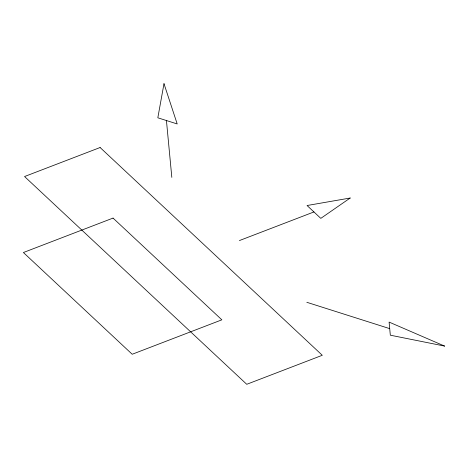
<?xml version="1.0" encoding="UTF-8"?>
<svg xmlns="http://www.w3.org/2000/svg" width="468" height="468" viewBox="0 0 468 468"><rect width="100%" height="100%" fill="white"/><g stroke="black" fill="none" stroke-linecap="round" stroke-linejoin="round"><path stroke-width="0.7" d="M239.4 240.57L313.934 211.945M306.832 302.299L389.709 328.635M166.438 120.533L171.826 177.39M163.993 83.702L157.827 117.796L177.202 123.956L163.993 83.702M350.193 198.017L320.808 218.369L307.061 205.522L350.193 198.017M100.099 147.519L24.552 176.535L246.747 384.298L322.294 355.288L100.099 147.519M113.045 218.088L23.4 252.521L132.204 354.258L221.85 319.831L113.045 218.088M444.6 346.08L390.33 335.199L389.089 322.078L444.6 346.08"/></g></svg>
